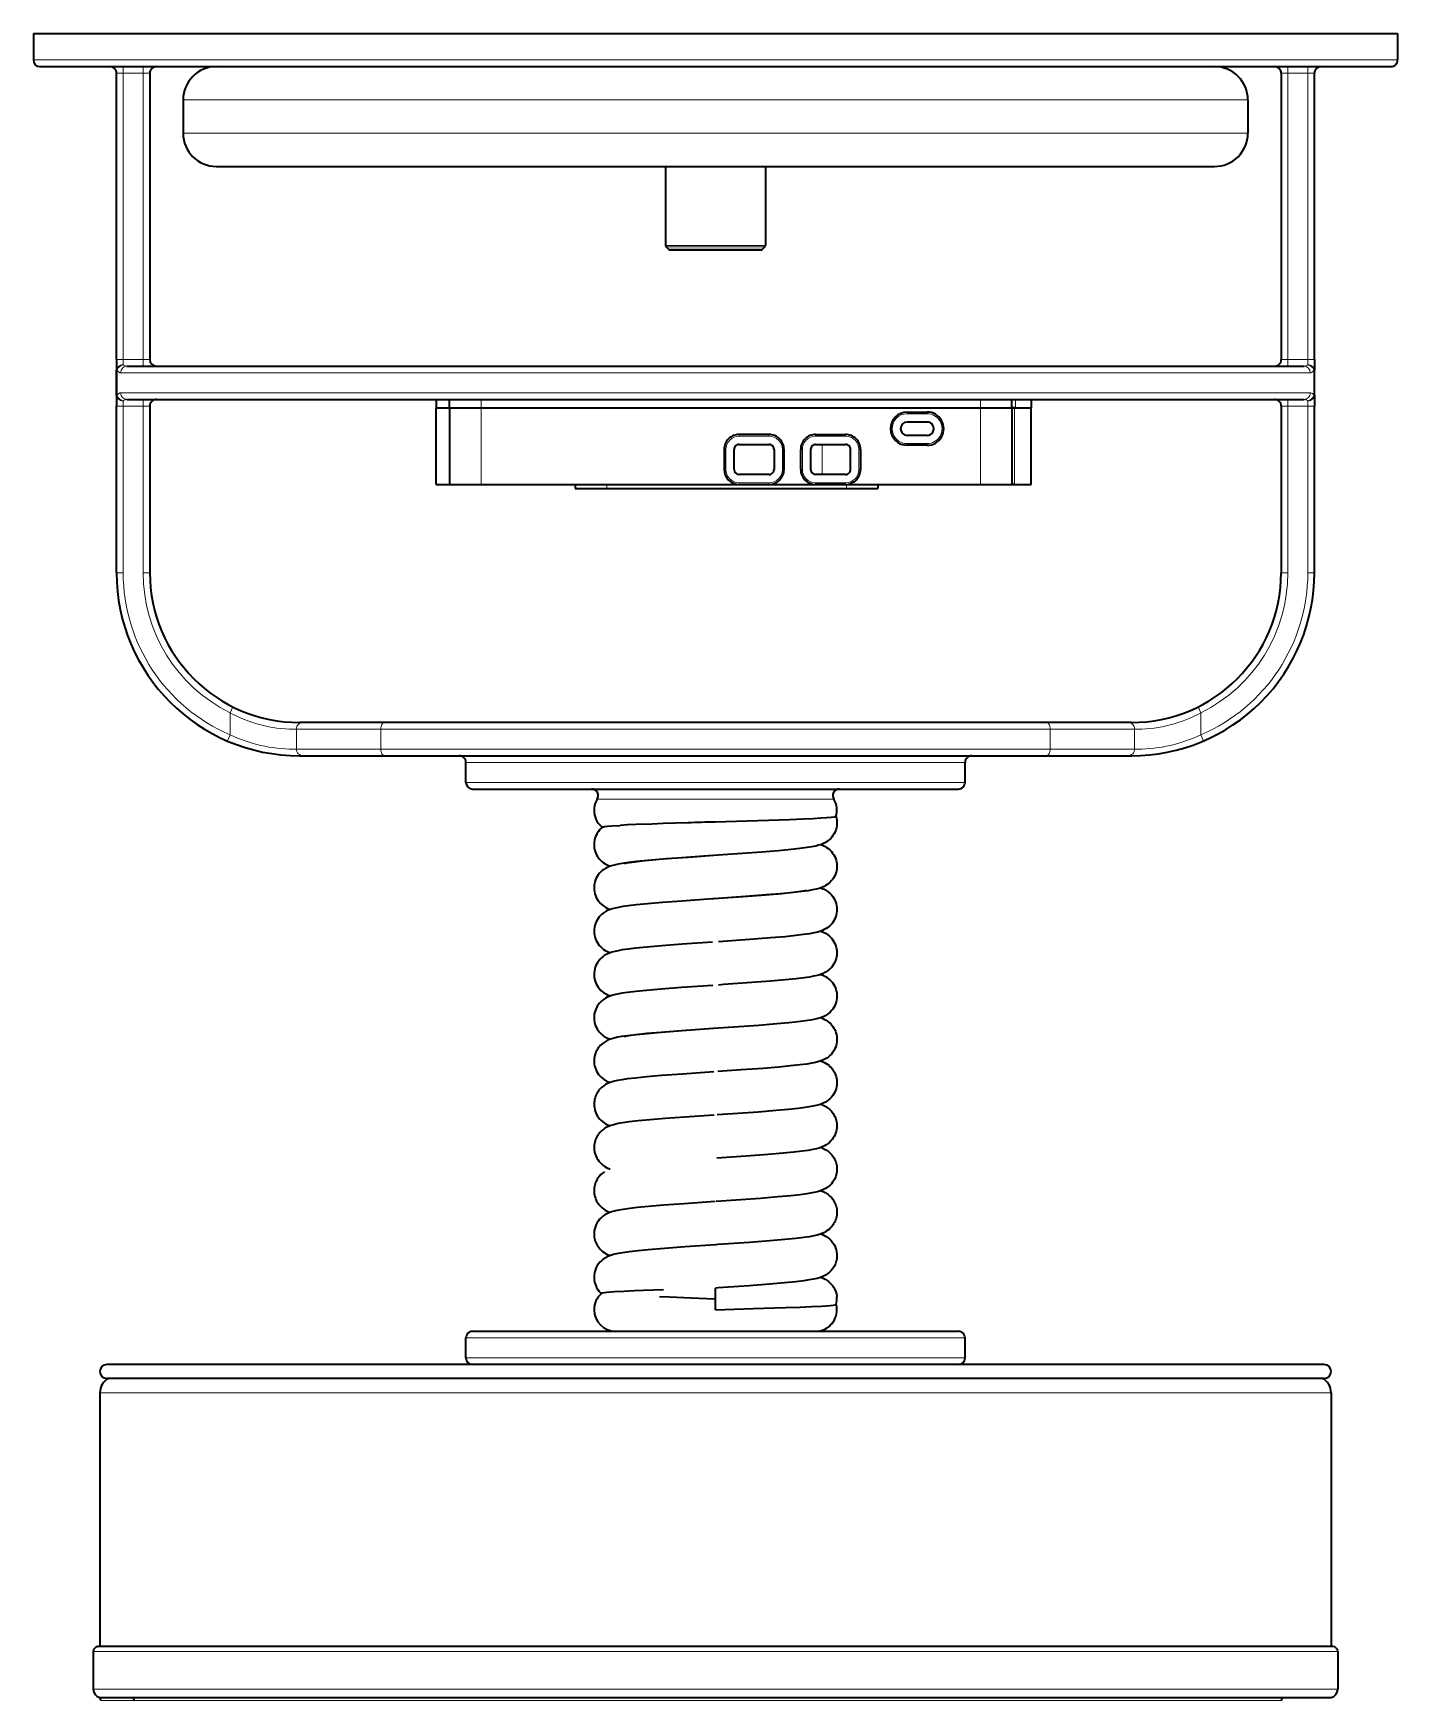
# Model space of a CAD drawing. Extents: x -1556 to 2480, y -1748 to 2591.
# Drawn here: x 390 to 800, y -631 to -130 of the extents above; entities that cross this region are included whole.
import ezdxf

# ---------------------------------------------------------------- set-up
doc = ezdxf.new("R2010")
doc.units = 0

msp = doc.modelspace()

# ---------------------------------------------------------------- linework, layer by layer
at = {"color": 7, "lineweight": 35}
for p, q in [((389.5, -129.740005), (799.5, -129.740005)), ((391.5, -139.740005), (797.5, -139.740005)), ((444.5, -139.740005), (726.13739, -139.740005)), ((414.5, -227.740005), (414.5, -141.740005)), ((424.5, -141.740005), (424.5, -227.740005)), ((764.5, -141.740005), (764.5, -227.740005)), ((774.5, -227.740005), (774.5, -141.740005)), ((444.5, -169.740005), (726.13739, -169.740005)), ((546.5, -169.740005), (636.623962, -169.740005)), ((579.5, -169.740005), (579.5, -193.532898)), ((609.5, -169.740005), (609.5, -193.532898)), ((580.707092, -194.740005), (608.292908, -194.740005)), ((417.604309, -229.740005), (771.395691, -229.740005)), ((417.604309, -239.740005), (771.395691, -239.740005)), ((414.5, -291.790161), (414.5, -241.740005)), ((424.5, -241.740005), (424.5, -291.790161)), ((510.552277, -265.276672), (510.552277, -242.276672)), ((514.595276, -242.276672), (514.595276, -265.276672)), ((524.095398, -242.276672), (674.095215, -242.276672)), ((524.095398, -242.276672), (674.095215, -242.276672)), ((683.595276, -242.276672), (683.595276, -265.276672)), ((689.318298, -265.276672), (689.318298, -242.276672)), ((764.5, -241.740005), (764.5, -291.790161)), ((774.5, -291.790161), (774.5, -241.740005)), ((524.095398, -265.276672), (601.595276, -265.276672)), ((524.095398, -265.276672), (674.095215, -265.276672)), ((633.595276, -265.276672), (674.095215, -265.276672)), ((561.833008, -266.514435), (633.833008, -266.514435)), ((561.83313, -266.514435), (633.832886, -266.514435)), ((495.039856, -336.790161), (470.543091, -336.790161)), ((693.960144, -336.790161), (495.039856, -336.790161)), ((718.456909, -336.790161), (693.960144, -336.790161)), ((470.543091, -346.790161), (495.039856, -346.790161)), ((495.039856, -346.790161), (693.960144, -346.790161)), ((693.960144, -346.790161), (718.456909, -346.790161)), ((521.5, -356.790161), (667.5, -356.790161)), ((521.5, -519.73999), (667.5, -519.73999)), ((506.804199, -529.73999), (411.581482, -529.73999)), ((777.418518, -529.73999), (506.804199, -529.73999)), ((506.804199, -533.902954), (411.581482, -533.902954)), ((777.418518, -533.902954), (506.804199, -533.902954)), ((409.5, -538.180176), (409.5, -614.460205)), ((779.5, -538.180176), (779.5, -614.460205)), ((505.566498, -614.460205), (409, -614.460205)), ((780, -614.460205), (505.566498, -614.460205)), ((409.5, -629.73999), (505.806274, -629.73999)), ((419.579071, -629.73999), (764.793396, -629.73999)), ((419.579102, -629.73999), (683.193726, -629.73999)), ((505.806274, -629.73999), (779.5, -629.73999))]:
    msp.add_line(p, q, dxfattribs=at)
at = {"color": 7, "lineweight": 35, "ltscale": 0.2}
for p, q in [((389.5, -129.740005), (389.5, -137.740005)), ((799.5, -129.740005), (799.5, -137.740005))]:
    msp.add_line(p, q, dxfattribs=at)
at = {"color": 7, "lineweight": 13}
for p, q in [((389.5, -137.740005), (799.5, -137.740005)), ((416.5, -227.740005), (416.5, -141.740005)), ((422.5, -141.740005), (422.5, -227.740005)), ((766.5, -141.740005), (766.5, -227.740005)), ((772.5, -227.740005), (772.5, -141.740005)), ((434.5, -149.740005), (734.913208, -149.740005)), ((434.5, -159.740005), (734.913208, -159.740005)), ((579.5, -193.532898), (609.5, -193.532898)), ((579.646423, -193.886444), (609.353577, -193.886444)), ((580.353577, -194.593567), (608.646423, -194.593567)), ((415.789764, -231.740005), (773.210205, -231.740005)), ((415.789764, -237.740005), (773.210205, -237.740005)), ((416.5, -291.790161), (416.5, -241.740005)), ((422.5, -241.740005), (422.5, -291.790161)), ((524.095398, -242.276672), (524.095398, -265.276672)), ((674.095215, -242.276672), (674.095215, -265.276672)), ((684.318298, -265.276672), (684.318298, -242.276672)), ((766.5, -241.740005), (766.5, -291.790161)), ((772.5, -291.790161), (772.5, -241.740005)), ((493.890015, -338.790161), (468.548584, -338.790161)), ((695.109985, -338.790161), (493.890015, -338.790161)), ((720.451416, -338.790161), (695.109985, -338.790161)), ((468.548584, -344.790161), (493.890015, -344.790161)), ((493.890015, -344.790161), (695.109985, -344.790161)), ((695.109985, -344.790161), (720.451416, -344.790161)), ((519.5, -348.790161), (669.5, -348.790161)), ((519.5, -354.790161), (669.5, -354.790161)), ((558.961487, -359.837952), (585.385437, -359.837952)), ((585.385437, -359.837952), (630.038513, -359.837952)), ((519.5, -521.73999), (669.5, -521.73999)), ((519.5, -527.73999), (669.5, -527.73999)), ((409.5, -538.180176), (505.806274, -538.180176)), ((505.806274, -538.180176), (779.5, -538.180176)), ((407.5, -615.960205), (504.847412, -615.960205)), ((504.847412, -615.960205), (781.5, -615.960205)), ((407.5, -627.290527), (504.847412, -627.290527)), ((419.81543, -630.708252), (764.563293, -630.708252)), ((504.847412, -627.290527), (781.5, -627.290527))]:
    msp.add_line(p, q, dxfattribs=at)
at = {"color": 7, "lineweight": 13, "ltscale": 0.05}
for p, q in [((416.5, -141.740005), (416.5, -139.740005)), ((422.5, -141.740005), (422.5, -139.740005)), ((766.5, -141.740005), (766.5, -139.740005)), ((772.5, -141.740005), (772.5, -139.740005)), ((414.5, -141.740005), (416.5, -141.740005)), ((422.5, -141.740005), (424.5, -141.740005)), ((764.5, -141.740005), (766.5, -141.740005)), ((772.5, -141.740005), (774.5, -141.740005)), ((414.5, -227.740005), (416.5, -227.740005)), ((422.5, -229.740005), (422.5, -227.740005)), ((424.5, -227.740005), (422.5, -227.740005)), ((764.5, -227.740005), (766.5, -227.740005)), ((766.5, -227.740005), (766.5, -229.740005)), ((774.5, -227.740005), (772.5, -227.740005)), ((422.5, -241.740005), (422.5, -239.740005)), ((766.5, -239.740005), (766.5, -241.740005)), ((416.5, -241.740005), (414.5, -241.740005)), ((424.5, -241.740005), (422.5, -241.740005)), ((764.5, -241.740005), (766.5, -241.740005)), ((772.5, -241.740005), (774.5, -241.740005)), ((416.5, -291.790161), (414.5, -291.790161)), ((424.5, -291.790161), (422.5, -291.790161)), ((764.5, -291.790161), (766.5, -291.790161)), ((772.5, -291.790161), (774.5, -291.790161)), ((449.492371, -332.097656), (448.603149, -333.889099)), ((448.603149, -340.496643), (447.814575, -342.334625)), ((741.185425, -342.334625), (740.396851, -340.496643))]:
    msp.add_line(p, q, dxfattribs=at)
at = {"color": 7, "lineweight": 35, "ltscale": 0.459065}
for p, q in [((726.13739, -139.740005), (744.5, -139.740005)), ((726.13739, -169.740005), (744.5, -169.740005))]:
    msp.add_line(p, q, dxfattribs=at)
at = {"color": 7, "lineweight": 13, "ltscale": 0.15}
for p, q in [((422.5, -141.740005), (416.5, -141.740005)), ((772.5, -141.740005), (766.5, -141.740005)), ((416.5, -227.740005), (422.5, -227.740005)), ((772.5, -227.740005), (766.5, -227.740005)), ((416.5, -241.740005), (422.5, -241.740005)), ((652.095276, -244.026672), (658.095276, -244.026672)), ((772.5, -241.740005), (766.5, -241.740005)), ((597.595276, -254.776672), (597.595276, -260.776672)), ((614.595276, -260.776672), (614.595276, -254.776672)), ((620.595276, -260.776672), (620.595276, -254.776672)), ((637.595276, -254.776672), (637.595276, -260.776672)), ((658.095276, -253.026672), (652.095276, -253.026672)), ((468.548584, -344.790161), (468.548584, -338.790161)), ((493.890015, -344.790161), (493.890015, -338.790161)), ((695.109985, -344.790161), (695.109985, -338.790161)), ((720.451416, -344.790161), (720.451416, -338.790161))]:
    msp.add_line(p, q, dxfattribs=at)
at = {"color": 7, "lineweight": 35, "ltscale": 0.25}
for p, q in [((434.5, -149.740005), (434.5, -159.740005)), ((754.5, -149.740005), (754.5, -159.740005))]:
    msp.add_line(p, q, dxfattribs=at)
at = {"color": 7, "lineweight": 13, "ltscale": 0.48967}
for p, q in [((734.913208, -149.740005), (754.5, -149.740005)), ((734.913208, -159.740005), (754.5, -159.740005))]:
    msp.add_line(p, q, dxfattribs=at)
at = {"color": 7, "lineweight": 35, "ltscale": 0.000519}
msp.add_line((572.5, -169.740005), (572.520752, -169.739899), dxfattribs=at)
at = {"color": 7, "lineweight": 35, "ltscale": 0.146901}
msp.add_line((636.623962, -169.740005), (642.5, -169.740005), dxfattribs=at)
at = {"color": 7, "lineweight": 35, "ltscale": 0.025001}
for p, q in [((580.353577, -194.593567), (579.646423, -193.886444)), ((608.646423, -194.593567), (609.353577, -193.886444))]:
    msp.add_line(p, q, dxfattribs=at)
at = {"color": 7, "lineweight": 35, "ltscale": 0.079517}
for p, q in [((414.5, -227.740005), (414.5, -230.920685)), ((774.5, -227.740005), (774.5, -230.920685)), ((414.5, -238.559326), (414.5, -241.740005)), ((774.5, -238.559326), (774.5, -241.740005))]:
    msp.add_line(p, q, dxfattribs=at)
at = {"color": 7, "lineweight": 13, "ltscale": 0.039758}
for p, q in [((416.5, -227.740005), (416.5, -229.330338)), ((772.5, -227.740005), (772.5, -229.330338)), ((416.5, -240.149673), (416.5, -241.740005)), ((772.5, -240.149673), (772.5, -241.740005))]:
    msp.add_line(p, q, dxfattribs=at)
at = {"color": 7, "lineweight": 13, "ltscale": 0.004353}
for p, q in [((414.674133, -230.920685), (414.5, -230.920685)), ((774.325867, -230.920685), (774.5, -230.920685)), ((414.674133, -238.559341), (414.5, -238.559341)), ((774.325867, -238.559326), (774.5, -238.559326))]:
    msp.add_line(p, q, dxfattribs=at)
at = {"color": 7, "lineweight": 35, "ltscale": 0.190966}
for p, q in [((414.5, -238.559341), (414.5, -230.920685)), ((774.5, -238.559341), (774.5, -230.920685))]:
    msp.add_line(p, q, dxfattribs=at)
at = {"color": 7, "lineweight": 13, "ltscale": 0.190966}
for p, q in [((414.674133, -238.559341), (414.674133, -230.920685)), ((774.325867, -238.559341), (774.325867, -230.920685))]:
    msp.add_line(p, q, dxfattribs=at)
at = {"color": 7, "lineweight": 35, "ltscale": 0.063417}
for p, q in [((510.552277, -239.740005), (510.552277, -242.276672)), ((514.595276, -242.276672), (514.595276, -239.740005)), ((683.595276, -242.276672), (683.595276, -239.740005)), ((689.318298, -239.740005), (689.318298, -242.276672))]:
    msp.add_line(p, q, dxfattribs=at)
at = {"color": 7, "lineweight": 13, "ltscale": 0.063417}
for p, q in [((524.095398, -242.276672), (524.095398, -239.740005)), ((674.095215, -242.276672), (674.095215, -239.740005)), ((684.627441, -239.740005), (684.627441, -242.276672))]:
    msp.add_line(p, q, dxfattribs=at)
at = {"color": 7, "lineweight": 35, "ltscale": 0.101075}
for p, q in [((510.552277, -242.276672), (514.595276, -242.276672)), ((510.552277, -242.276672), (514.595276, -242.276672)), ((510.552277, -265.276672), (514.595276, -265.276672))]:
    msp.add_line(p, q, dxfattribs=at)
at = {"color": 7, "lineweight": 35, "ltscale": 0.237503}
for p, q in [((514.595276, -242.276672), (524.095398, -242.276672)), ((514.595276, -242.276672), (524.095398, -242.276672)), ((514.595276, -265.276672), (524.095398, -265.276672)), ((552.333008, -266.514435), (561.83313, -266.514435)), ((633.832886, -266.514435), (643.333008, -266.514435))]:
    msp.add_line(p, q, dxfattribs=at)
at = {"color": 7, "lineweight": 35, "ltscale": 0.15}
for p, q in [((652.095276, -243.526672), (658.095276, -243.526672)), ((658.095276, -246.526672), (652.095276, -246.526672)), ((597.095276, -254.776672), (597.095276, -260.776672)), ((600.095276, -260.776672), (600.095276, -254.776672)), ((612.095276, -254.776672), (612.095276, -260.776672)), ((615.095276, -260.776672), (615.095276, -254.776672)), ((620.095276, -260.776672), (620.095276, -254.776672)), ((623.095276, -254.776672), (623.095276, -260.776672)), ((635.095276, -260.776672), (635.095276, -254.776672)), ((638.095276, -254.776672), (638.095276, -260.776672)), ((658.095276, -250.526672), (652.095276, -250.526672)), ((658.095276, -253.526672), (652.095276, -253.526672)), ((519.5, -354.790161), (519.5, -348.790161)), ((669.5, -354.790161), (669.5, -348.790161)), ((519.5, -527.73999), (519.5, -521.73999)), ((669.5, -527.73999), (669.5, -521.73999))]:
    msp.add_line(p, q, dxfattribs=at)
at = {"color": 7, "lineweight": 13, "ltscale": 0.0125}
for p, q in [((652.095276, -244.026672), (652.095276, -243.526672)), ((658.095276, -244.026672), (658.095276, -243.526672)), ((601.595276, -250.776672), (601.595276, -250.276672)), ((610.595276, -250.776672), (610.595276, -250.276672)), ((624.595276, -250.776672), (624.595276, -250.276672)), ((633.595276, -250.776672), (633.595276, -250.276672)), ((597.595276, -254.776672), (597.095276, -254.776672)), ((614.595276, -254.776672), (615.095276, -254.776672)), ((620.595276, -254.776672), (620.095276, -254.776672)), ((637.595276, -254.776672), (638.095276, -254.776672)), ((652.095276, -253.026672), (652.095276, -253.526672)), ((658.095276, -253.026672), (658.095276, -253.526672)), ((597.595276, -260.776672), (597.095276, -260.776672)), ((601.595276, -264.776672), (601.595276, -265.276672)), ((610.595276, -264.776672), (610.595276, -265.276672)), ((614.595276, -260.776672), (615.095276, -260.776672)), ((620.595276, -260.776672), (620.095276, -260.776672)), ((624.595276, -264.776672), (624.595276, -265.276672)), ((633.595276, -264.776672), (633.595276, -265.276672)), ((637.595276, -260.776672), (638.095276, -260.776672))]:
    msp.add_line(p, q, dxfattribs=at)
at = {"color": 7, "lineweight": 35, "ltscale": 0.237502}
for p, q in [((674.095215, -242.276672), (683.595276, -242.276672)), ((674.095215, -242.276672), (683.595276, -242.276672)), ((674.095215, -265.276672), (683.595276, -265.276672))]:
    msp.add_line(p, q, dxfattribs=at)
at = {"color": 7, "lineweight": 35, "ltscale": 0.018076}
for p, q in [((683.595276, -242.276672), (684.318298, -242.276672)), ((683.595276, -265.276672), (684.318298, -265.276672)), ((684.318298, -265.276672), (683.595276, -265.276672))]:
    msp.add_line(p, q, dxfattribs=at)
at = {"color": 7, "lineweight": 35, "ltscale": 0.025804}
msp.add_line((684.627441, -242.276672), (683.595276, -242.276672), dxfattribs=at)
at = {"color": 7, "lineweight": 35, "ltscale": 0.125}
for p, q in [((684.318298, -242.276672), (689.318298, -242.276672)), ((684.318298, -265.276672), (689.318298, -265.276672))]:
    msp.add_line(p, q, dxfattribs=at)
at = {"color": 7, "lineweight": 35, "ltscale": 0.117271}
msp.add_line((684.627441, -242.276672), (689.318298, -242.276672), dxfattribs=at)
at = {"color": 7, "lineweight": 35, "ltscale": 0.225}
for p, q in [((610.595276, -250.276672), (601.595276, -250.276672)), ((624.595276, -250.276672), (633.595276, -250.276672)), ((601.595276, -253.276672), (610.595276, -253.276672)), ((624.595276, -253.276672), (633.595276, -253.276672)), ((610.595276, -262.276672), (601.595276, -262.276672)), ((601.595276, -265.276672), (610.595276, -265.276672)), ((633.595276, -262.276672), (624.595276, -262.276672)), ((633.595276, -265.276672), (624.595276, -265.276672))]:
    msp.add_line(p, q, dxfattribs=at)
at = {"color": 7, "lineweight": 13, "ltscale": 0.225}
for p, q in [((610.595276, -250.776672), (601.595276, -250.776672)), ((624.595276, -250.776672), (633.595276, -250.776672)), ((601.595276, -264.776672), (610.595276, -264.776672)), ((633.595276, -264.776672), (624.595276, -264.776672))]:
    msp.add_line(p, q, dxfattribs=at)
at = {"color": 7, "lineweight": 13, "ltscale": 0.225002}
msp.add_line((626.599304, -262.276672), (626.599304, -253.276581), dxfattribs=at)
at = {"color": 7, "lineweight": 35, "ltscale": 0.044473}
msp.add_line((513.352295, -265.276672), (515.131226, -265.276672), dxfattribs=at)
at = {"color": 7, "lineweight": 35, "ltscale": 0.056601}
msp.add_line((515.131226, -265.276672), (517.395264, -265.276672), dxfattribs=at)
at = {"color": 7, "lineweight": 35, "ltscale": 0.167503}
msp.add_line((517.395264, -265.276672), (524.095398, -265.276672), dxfattribs=at)
at = {"color": 7, "lineweight": 35, "ltscale": 0.030946}
for p, q in [((552.333008, -265.276581), (552.333008, -266.514435)), ((643.333008, -265.276581), (643.333008, -266.514435))]:
    msp.add_line(p, q, dxfattribs=at)
at = {"color": 7, "lineweight": 13, "ltscale": 0.030946}
for p, q in [((561.83313, -265.276581), (561.83313, -266.514435)), ((633.832886, -265.276581), (633.832886, -266.514435))]:
    msp.add_line(p, q, dxfattribs=at)
at = {"color": 7, "lineweight": 35, "ltscale": 0.35}
msp.add_line((610.595276, -265.276672), (624.595276, -265.276672), dxfattribs=at)
at = {"color": 7, "lineweight": 35, "ltscale": 0.167502}
msp.add_line((674.095215, -265.276672), (680.795288, -265.276672), dxfattribs=at)
at = {"color": 7, "lineweight": 35, "ltscale": 0.07}
msp.add_line((680.795288, -265.276672), (683.595276, -265.276672), dxfattribs=at)
at = {"color": 7, "lineweight": 35, "ltscale": 0.055}
msp.add_line((684.318298, -265.276672), (686.518311, -265.276672), dxfattribs=at)
at = {"color": 7, "lineweight": 35, "ltscale": 0.164999}
for p, q in [((555.233032, -266.514435), (561.833008, -266.514435)), ((633.833008, -266.514435), (640.432983, -266.514435))]:
    msp.add_line(p, q, dxfattribs=at)
at = {"color": 7, "lineweight": 13, "ltscale": 0.165189}
for p, q in [((448.603149, -340.496643), (448.603149, -333.889099)), ((740.396851, -340.496643), (740.396851, -333.889099))]:
    msp.add_line(p, q, dxfattribs=at)
at = {"color": 7, "lineweight": 13, "ltscale": 0.050001}
msp.add_line((740.396851, -333.889099), (739.507568, -332.097656), dxfattribs=at)
at = {"color": 7, "lineweight": 13, "ltscale": 0.023708}
for p, q in [((468.548584, -338.790161), (467.600281, -338.790161)), ((721.399719, -338.790161), (720.451416, -338.790161)), ((467.600281, -344.790161), (468.548584, -344.790161)), ((720.451416, -344.790161), (721.399719, -344.790161))]:
    msp.add_line(p, q, dxfattribs=at)
at = {"color": 7, "lineweight": 35, "ltscale": 0.026077}
for p, q in [((470.543091, -336.790161), (469.5, -336.790161)), ((719.5, -336.790161), (718.456909, -336.790161)), ((469.5, -346.790161), (470.543091, -346.790161)), ((718.456909, -346.790161), (719.5, -346.790161))]:
    msp.add_line(p, q, dxfattribs=at)
at = {"color": 7, "lineweight": 35, "ltscale": 0.001822}
msp.add_line((594.5, -509.992615), (594.427185, -509.989502), dxfattribs=at)
at = {"color": 7, "lineweight": 35, "ltscale": 0.1625}
msp.add_line((594.5, -513.23999), (594.5, -506.73999), dxfattribs=at)
at = {"color": 7, "lineweight": 35, "ltscale": 2.9e-05}
msp.add_line((594.528748, -506.739929), (594.527588, -506.73999), dxfattribs=at)
at = {"color": 7, "lineweight": 35, "ltscale": 0.011886}
msp.add_line((411.581482, -533.902954), (412.056915, -533.902954), dxfattribs=at)
at = {"color": 7, "lineweight": 35, "ltscale": 0.01188}
msp.add_line((776.943298, -533.902954), (777.418518, -533.902954), dxfattribs=at)
at = {"color": 7, "lineweight": 35, "ltscale": 0.283258}
for p, q in [((407.5, -615.960205), (407.5, -627.290527)), ((781.5, -615.960205), (781.5, -627.290527))]:
    msp.add_line(p, q, dxfattribs=at)
at = {"color": 7, "lineweight": 35, "ltscale": 0.251977}
msp.add_line((409.5, -629.73999), (419.579071, -629.73999), dxfattribs=at)
at = {"color": 7, "lineweight": 13, "ltscale": 0.251636}
msp.add_line((409.75, -630.708252), (419.81543, -630.708252), dxfattribs=at)
at = {"color": 7, "lineweight": 13}
for points in [[(415.789764, -231.740005), (415.649597, -231.728745), (415.510803, -231.695007), (415.373444, -231.638611), (415.239258, -231.56015), (414.984314, -231.340576), (414.823486, -231.147034), (414.674133, -230.920685)], [(774.325867, -230.920685), (774.197021, -231.118851), (774.059448, -231.292603), (773.864014, -231.482971), (773.657349, -231.622711), (773.442444, -231.708923), (773.210205, -231.740005)], [(415.789764, -237.740005), (415.649597, -237.751282), (415.510742, -237.785034), (415.373383, -237.841431), (415.239197, -237.919907), (414.984192, -238.139511), (414.823425, -238.333023), (414.674133, -238.559326)], [(774.325867, -238.559341), (774.197021, -238.361176), (774.059448, -238.187439), (773.864014, -237.99704), (773.657288, -237.857285), (773.442444, -237.771088), (773.210205, -237.740005)]]:
    msp.add_lwpolyline(points, dxfattribs=at)
at = {"color": 7, "lineweight": 35}
for points in [[(558.961487, -359.837952), (558.630676, -360.447327), (558.367432, -361.088928), (558.174744, -361.755402), (558.054993, -362.439026), (558.009521, -363.131866), (558.038818, -363.825958), (558.142639, -364.513306), (558.319763, -365.185913), (558.568176, -365.83609), (558.885071, -366.456299), (559.266785, -367.039337), (559.708923, -367.578491), (560.213806, -368.073914), (560.478577, -368.295044)], [(630.711609, -365.085632), (630.699402, -365.10495), (630.636719, -365.143616), (630.523376, -365.18219), (630.147278, -365.259033), (629.225037, -365.373138), (627.906189, -365.48526), (626.235657, -365.595001), (623.774353, -365.726196), (620.934998, -365.853699), (616.690918, -366.018463), (607.194031, -366.33255), (594.362061, -366.712585)], [(630.711609, -365.067932), (630.842163, -365.574249), (630.932434, -366.088776), (630.984558, -366.658905), (630.987549, -367.226471), (630.942749, -367.786591), (630.85199, -368.335419), (630.717285, -368.869476), (630.541138, -369.384857), (630.324585, -369.882202), (630.074524, -370.350159), (629.785706, -370.800842), (629.473267, -371.213776), (629.120056, -371.612701), (628.756104, -371.966003), (628.283936, -372.356201), (627.824219, -372.676575), (627.384705, -372.937927), (626.976563, -373.1474), (626.318604, -373.429199), (625.502991, -373.703735), (624.607239, -373.93811), (623.471619, -374.171997), (621.998596, -374.414001), (619.884949, -374.695129), (617.21106, -374.990051), (613.449036, -375.342896), (608.404785, -375.7547), (601.108521, -376.289154), (595.253784, -376.696136)], [(559.686035, -369.058533), (559.315918, -369.515594), (558.975037, -370.022766), (558.693359, -370.535187), (558.453796, -371.080139), (558.268005, -371.630005), (558.130249, -372.197144), (558.043945, -372.764465), (558.007019, -373.337585), (558.019348, -373.905212), (558.079468, -374.465271), (558.18573, -375.013641), (558.336243, -375.546875), (558.529419, -376.063232), (558.760437, -376.554138), (559.032104, -377.027557), (559.332031, -377.465149), (559.671814, -377.885681), (560.03302, -378.267273), (560.439819, -378.635742), (560.843079, -378.948914), (561.296082, -379.249756), (561.734009, -379.500336), (562.319641, -379.780151), (562.843994, -379.987671)], [(560.52655, -368.256042), (560.644104, -368.200928), (560.859314, -368.145996), (561.17041, -368.091339), (562.069153, -367.983032), (563.312012, -367.876526), (565.815796, -367.716888)], [(586.165527, -366.955078), (578.814331, -367.187317), (575.349915, -367.306793), (570.547852, -367.491791), (568.047363, -367.602844), (565.815796, -367.716888)], [(626.16272, -373.487427), (626.882324, -373.780701), (627.292725, -373.983124), (627.906921, -374.347198), (628.395752, -374.695984), (628.860046, -375.093048), (629.316956, -375.5625), (629.699585, -376.036621), (630.038269, -376.543945)], [(593.652344, -376.795532), (584.40033, -377.445313), (578.6651, -377.881378), (574.150757, -378.266357), (570.76062, -378.601318), (568.316772, -378.887695), (566.418457, -379.158234), (565.2276, -379.366547), (564.402954, -379.540253), (563.664856, -379.727356), (562.882751, -379.973816), (562.256104, -380.221191), (561.906128, -380.384033), (561.526367, -380.584412), (560.90979, -380.972107), (560.486694, -381.292297), (560.054749, -381.676086), (559.62854, -382.126709), (559.270386, -382.579193), (558.940613, -383.079956), (558.664124, -383.593262), (558.433228, -384.129395)], [(595.253784, -376.696136), (586.331299, -377.320251), (579.753845, -377.816803), (575.431152, -378.184784), (572.350891, -378.486938), (570.259277, -378.727356), (568.63446, -378.952148), (567.764343, -379.100403), (567.18042, -379.228546)], [(630.038269, -376.543945), (630.315063, -377.050598), (630.551575, -377.590912), (630.735107, -378.135437), (630.87207, -378.700012), (630.965332, -379.335449), (630.995117, -379.837036), (630.982971, -380.404297), (630.922852, -380.96521), (630.816101, -381.515747), (630.664551, -382.051544), (630.468811, -382.572693), (630.235107, -383.06665), (629.958191, -383.545898), (629.653137, -383.987244), (629.302551, -384.416199), (628.93689, -384.797699), (628.514343, -385.174042), (628.096802, -385.491821), (627.584351, -385.822205), (627.113525, -386.077698), (626.431641, -386.381775), (625.647461, -386.656128), (624.754883, -386.898926), (623.688477, -387.12677), (622.336182, -387.358154), (620.491638, -387.615234), (617.822266, -387.921936), (614.43042, -388.250793), (609.508057, -388.663696), (602.845154, -389.160828), (595.347656, -389.684509)], [(558.433228, -384.129395), (558.245789, -384.699768), (558.109131, -385.295166), (558.050537, -385.679504), (558.014587, -386.066528), (558.001892, -386.45874), (558.028381, -387.076904), (558.108093, -387.664795), (558.239197, -388.240295), (558.420227, -388.80011), (558.64917, -389.340332), (558.921692, -389.853149), (559.238708, -390.342712), (559.593567, -390.798828), (559.98877, -391.22699), (560.420471, -391.620972), (560.909424, -391.996521), (561.53363, -392.390625), (562.062256, -392.663025), (562.60022, -392.893982), (562.853271, -392.989075)], [(593.609558, -389.80127), (584.348938, -390.452026), (578.612549, -390.888611), (574.100464, -391.274109), (570.714417, -391.609497), (568.27478, -391.896484), (566.673767, -392.121704), (565.337891, -392.349182), (564.365356, -392.552979), (563.504761, -392.777527), (562.814941, -393.00293), (562.288818, -393.212036), (561.681824, -393.504639), (561.346191, -393.694824), (560.78064, -394.070618), (560.36969, -394.396118), (559.957703, -394.777893), (559.552429, -395.222656), (559.207214, -395.67395), (558.892517, -396.167725), (558.628967, -396.672363), (558.404297, -397.211426), (558.230286, -397.759155), (558.10321, -398.325623), (558.026489, -398.898621), (558, -399.476624)], [(621.834229, -387.259277), (620.754761, -387.47522), (619.308655, -387.688721), (617.188782, -387.943726), (614.046936, -388.259949), (609.701843, -388.635071), (603.496094, -389.108276), (594.004639, -389.774048), (593.609558, -389.80127)], [(626.149719, -386.488464), (626.780518, -386.740112), (627.115112, -386.8974), (627.47644, -387.088928), (628.060547, -387.455994), (628.497253, -387.782227), (628.928589, -388.163086), (629.360474, -388.617004), (629.726746, -389.077881), (630.060608, -389.584351), (630.339111, -390.101807), (630.575928, -390.654785), (630.757751, -391.212585), (630.889771, -391.784851)], [(630.889771, -391.784851), (630.969788, -392.358032), (630.99939, -392.935425), (630.978638, -393.511963), (630.907959, -394.083069), (630.787842, -394.646729), (630.621277, -395.192139), (630.406433, -395.726135), (630.151733, -396.230042), (629.848877, -396.720642), (629.516113, -397.170044), (629.127197, -397.611816), (628.730408, -397.993591), (628.254639, -398.380615), (627.798096, -398.69397), (627.197266, -399.036621), (626.664612, -399.286316), (625.883362, -399.580444), (625.15094, -399.797668), (624.138, -400.035645), (622.771179, -400.287048), (620.991333, -400.548279), (618.684265, -400.82666), (615.422302, -401.157227), (611.002258, -401.541504), (604.721619, -402.022705), (595.390442, -402.678711)], [(558, -399.476624), (558.024963, -400.063904), (558.101807, -400.646179), (558.230469, -401.22168), (558.407776, -401.777893), (558.637085, -402.324951), (558.906494, -402.836365), (559.228638, -403.336426), (559.582275, -403.792786), (559.99707, -404.241333), (560.416443, -404.623474), (560.873657, -404.97583), (561.387207, -405.309692), (562.031738, -405.651489), (562.595398, -405.894287), (562.85321, -405.990967)], [(626.145142, -399.490051), (626.830872, -399.766846), (627.39978, -400.051025), (627.712708, -400.23291), (628.147461, -400.521545), (628.640747, -400.908386), (629.050598, -401.289673), (629.451477, -401.731201), (629.795898, -402.182434), (630.10968, -402.675964), (630.374207, -403.183838), (630.598083, -403.723083), (630.7724, -404.274719), (630.899109, -404.845337), (630.983398, -405.532104), (630.995361, -406.230835), (630.961731, -406.701416), (630.894592, -407.168762)], [(593.623535, -402.799377), (584.511047, -403.439453), (578.365234, -403.907898), (573.881104, -404.293823), (570.517212, -404.630554), (568.206055, -404.905151), (566.433594, -405.159424), (565.229919, -405.370178), (564.286865, -405.572205), (563.389343, -405.813354), (562.655884, -406.064392), (562.153198, -406.274963), (561.648804, -406.525757), (561.088135, -406.861206), (560.648743, -407.174744), (560.19574, -407.555664), (559.810791, -407.936768), (559.43866, -408.370361), (559.116699, -408.814819), (558.823608, -409.299133), (558.576355, -409.797668), (558.36792, -410.325134), (558.205566, -410.866821), (558.089355, -411.423462), (558.021057, -411.990112), (558.001892, -412.562988), (558.017883, -412.962891), (558.054932, -413.337341), (558.11322, -413.709167), (558.244751, -414.27655), (558.423706, -414.825378)], [(630.894592, -407.168762), (630.766785, -407.734558), (630.590332, -408.286438), (630.362793, -408.828613), (630.095459, -409.336548), (629.77533, -409.834351), (629.423706, -410.289246), (629.008972, -410.738647), (628.587708, -411.123108), (628.152832, -411.460632), (627.581848, -411.830627), (626.896912, -412.187195), (626.30365, -412.435303), (625.851685, -412.594055), (625.02063, -412.834412), (623.989868, -413.068237), (622.727112, -413.296143), (621.152893, -413.52832), (618.782166, -413.817261), (615.475708, -414.153564), (611.04364, -414.539368), (605.374756, -414.976074), (596.943176, -415.57251), (595.376465, -415.680664)], [(593.692383, -415.790405), (584.327271, -416.448792), (578.142334, -416.921997), (573.728943, -417.304016), (570.510437, -417.627441), (568.009766, -417.927307), (566.323975, -418.173523), (565.034424, -418.40564), (564.00946, -418.637817), (563.296448, -418.839783), (562.525818, -419.113953), (561.967529, -419.36145), (561.402649, -419.665039), (561.139771, -419.828003), (560.745544, -420.102661), (560.350586, -420.420227), (559.953308, -420.791931), (559.604492, -421.172424), (559.274597, -421.593018), (558.984863, -422.028625), (558.722229, -422.500183), (558.500244, -422.986938), (558.31488, -423.499207), (558.171631, -424.02655), (558.071472, -424.568604), (558.016357, -425.121765), (558.007874, -425.681763), (558.047363, -426.246887), (558.134644, -426.80542), (558.272156, -427.364624), (558.456055, -427.905945), (558.692627, -428.44342), (558.969543, -428.948303), (559.304504, -429.449097), (559.667664, -429.900696)], [(558.423706, -414.825378), (558.652466, -415.362549), (558.926941, -415.877014), (559.254639, -416.379028), (559.611206, -416.83313), (560.035522, -417.285217), (560.465881, -417.670654), (560.912659, -418.009888), (561.500671, -418.381042), (561.876465, -418.581238), (562.544312, -418.879028), (562.844238, -418.992432)], [(626.149292, -412.491394), (626.743958, -412.72876), (627.073669, -412.882507), (627.543091, -413.133728), (628.061401, -413.46344), (628.481201, -413.778931), (628.907532, -414.154114), (629.275818, -414.533813), (629.629761, -414.961731), (629.937744, -415.401978), (630.217834, -415.880493), (630.45459, -416.373901), (630.653442, -416.894775), (630.808044, -417.430603), (630.917786, -417.981445), (630.980835, -418.542847), (630.995789, -419.111206), (630.96521, -419.646484), (630.87793, -420.250122), (630.743347, -420.81604), (630.561951, -421.362305), (630.327393, -421.904297), (630.052307, -422.412842)], [(630.052307, -422.412842), (629.726807, -422.906067), (629.359863, -423.368469), (628.929138, -423.821594), (628.492493, -424.207092), (628.02771, -424.553711), (627.435242, -424.9198), (627.041382, -425.12439), (626.348755, -425.423462), (625.650208, -425.663086), (624.928833, -425.862732), (624.037964, -426.063354), (622.912231, -426.270325), (621.536194, -426.480286), (619.232056, -426.770935), (616.572754, -427.052551), (612.947327, -427.384583), (607.493164, -427.822327), (599.988831, -428.365295), (595.307617, -428.689636)], [(626.162659, -425.492737), (626.80542, -425.753174), (627.297852, -425.995056), (627.788574, -426.280762), (628.082092, -426.476868), (628.403503, -426.716309), (628.766541, -427.02356), (629.141968, -427.390442), (629.47467, -427.767883), (629.788147, -428.182678), (630.064941, -428.613525), (630.314697, -429.077515), (630.526855, -429.558716), (630.703003, -430.06311), (630.839111, -430.583984), (630.93335, -431.119385), (630.983765, -431.666382), (630.988708, -432.220764), (630.946472, -432.781067), (630.856995, -433.335754), (630.717773, -433.891663), (630.532227, -434.431091), (630.294067, -434.96698), (630.014709, -435.471924), (629.676636, -435.973145), (629.309875, -436.425598), (628.868896, -436.880005), (628.421448, -437.266113)], [(593.80719, -428.777039), (584.447632, -429.43457), (578.258118, -429.907166), (573.835632, -430.288757), (570.606079, -430.611694), (568.086487, -430.911865), (566.377441, -431.159668), (565.070007, -431.393311), (564.088257, -431.612732), (563.341248, -431.820862), (562.557678, -432.096619), (561.976379, -432.352905), (561.326843, -432.706848), (560.714294, -433.123291), (560.324585, -433.440735), (559.97998, -433.763672), (559.643188, -434.126831), (559.341248, -434.502991), (559.057983, -434.913391), (558.807617, -435.34021), (558.584595, -435.795105), (558.395691, -436.267883), (558.241638, -436.759949), (558.125061, -437.268127), (558.047913, -437.789978), (558.012207, -438.322571), (558.019653, -438.862), (558.07196, -439.407166), (558.16925, -439.947449), (558.314941, -440.49115), (558.503723, -441.014893), (558.744263, -441.53833), (559.024292, -442.031555), (559.36261, -442.523071), (559.727844, -442.966003), (560.169983, -443.4151), (560.613342, -443.792908), (561.067871, -444.12085), (561.708069, -444.501587)], [(559.667664, -429.900696), (560.119385, -430.368958), (560.578186, -430.76532), (561.089661, -431.134155), (561.683777, -431.486877), (562.101013, -431.694153), (562.830139, -431.992615)], [(595.307617, -428.689636), (585.646667, -429.366394), (579.284424, -429.850952), (574.956726, -430.224487), (571.825012, -430.539429), (569.709229, -430.793396), (568.320374, -430.996521), (567.488281, -431.14856), (567.151245, -431.227539)], [(628.421448, -437.266113), (627.923523, -437.626709), (627.334656, -437.978333), (626.91333, -438.189148), (626.178223, -438.491516), (625.504578, -438.711548), (624.527954, -438.963196), (623.463135, -439.17926), (621.905273, -439.432678), (619.852295, -439.703369), (617.063721, -440.008911), (613.502808, -440.341797), (608.822083, -440.725769), (602.190063, -441.215637), (595.19281, -441.702942)], [(626.176147, -438.49231), (626.737732, -438.717773), (627.209778, -438.943604), (627.741943, -439.246521), (628.273254, -439.611572), (628.644531, -439.91156), (628.996643, -440.238037), (629.319092, -440.581482), (629.622681, -440.953308), (629.899231, -441.345825), (630.152893, -441.767029), (630.375549, -442.206848), (630.568909, -442.671509), (630.727905, -443.153442), (630.851318, -443.653442), (630.936646, -444.168213), (630.981628, -444.695251), (630.984436, -445.231262), (630.943054, -445.773376), (630.856384, -446.316711), (630.7229, -446.858154), (630.542419, -447.392578), (630.31427, -447.915955), (630.039246, -448.423584), (629.712769, -448.917603), (629.345703, -449.380005), (628.91687, -449.830688), (628.460938, -450.232422), (628.001587, -450.57312), (627.542664, -450.861633), (626.839661, -451.223572), (626.239502, -451.470398), (625.703369, -451.653198)], [(593.953247, -441.763062), (584.546021, -442.423401), (578.319519, -442.898132), (573.834656, -443.284668), (570.310608, -443.639893), (568.097839, -443.906006), (566.391357, -444.152954), (565.087646, -444.385132), (564.109192, -444.602661), (563.193848, -444.862488), (562.557129, -445.091492), (562.066467, -445.304321), (561.479431, -445.611145), (560.965088, -445.936707), (560.59375, -446.211365), (560.263733, -446.489197), (559.941956, -446.796997), (559.64447, -447.1203), (559.361938, -447.470764), (559.102966, -447.839539), (558.864685, -448.233032), (558.651062, -448.647583), (558.464844, -449.081177), (558.307556, -449.533569), (558.181519, -450.003052), (558.088928, -450.487732), (558.031921, -450.985107), (558.012451, -451.49292), (558.032349, -452.007874), (558.093506, -452.528625), (558.196533, -453.047546), (558.343994, -453.567688), (558.533813, -454.075867), (558.77063, -454.579224), (559.048645, -455.06189), (559.380798, -455.539734), (559.74353, -455.977478), (560.174744, -456.414368), (560.621948, -456.795776), (561.061401, -457.113525), (561.489258, -457.37854), (561.996338, -457.64563), (562.62384, -457.917664), (562.815125, -457.989746)], [(594.112122, -454.751587), (585.216187, -455.374146), (579.3797, -455.812622), (574.847046, -456.19165), (571.225952, -456.540283), (568.603088, -456.839844), (566.614746, -457.116211), (565.299072, -457.342102), (564.85968, -457.42981)], [(626.184265, -451.490723), (626.678833, -451.687195), (627.018066, -451.84259), (627.427856, -452.055847), (627.773804, -452.260925), (628.127136, -452.498291), (628.446106, -452.739807), (628.763672, -453.010742), (629.057495, -453.292908), (629.342163, -453.601379), (629.60614, -453.925049), (629.855591, -454.273254), (630.084229, -454.639526), (630.292236, -455.026611), (630.477112, -455.4328), (630.636597, -455.856628), (630.768799, -456.297485), (630.871704, -456.753784), (630.943176, -457.223694), (630.981262, -457.705017), (630.984131, -458.195923), (630.949951, -458.693237), (630.876953, -459.195862), (630.764587, -459.696411), (630.610046, -460.19812), (630.415466, -460.688782), (630.176147, -461.174805), (629.897278, -461.641968), (629.566711, -462.104065), (629.205566, -462.529785), (628.778992, -462.953735), (628.334839, -463.326477), (627.785889, -463.709839), (627.241455, -464.02417), (626.776428, -464.249084), (626.360657, -464.422058), (625.619629, -464.677307), (624.890991, -464.878174), (623.799805, -465.117859), (622.389221, -465.362427), (620.55011, -465.620239), (618.044434, -465.910767), (614.858459, -466.224243), (610.294373, -466.613525), (603.672363, -467.113708), (594.887878, -467.728394)], [(625.702759, -451.653381), (624.786621, -451.90509), (623.782715, -452.122009), (622.661987, -452.319702), (621.432556, -452.503235), (619.30249, -452.771545), (616.429382, -453.0755), (612.779053, -453.40802), (607.29126, -453.846741), (599.747253, -454.391418), (595.046753, -454.71698)], [(564.85968, -457.42981), (563.898621, -457.654236), (563.083313, -457.895996), (562.374512, -458.162964), (561.813232, -458.424622), (561.255554, -458.740356), (560.925293, -458.958496), (560.617065, -459.187012), (560.31604, -459.436523), (560.03125, -459.700867), (559.757324, -459.985657), (559.499451, -460.286926), (559.253967, -460.610474), (559.0271, -460.950317), (558.816711, -461.311646), (558.627258, -461.689758), (558.459167, -462.086548), (558.314941, -462.500122), (558.196228, -462.930115), (558.105347, -463.374695), (558.044128, -463.832458), (558.014648, -464.303711), (558.018005, -464.766663), (558.05603, -465.24469), (558.134644, -465.755859), (558.249207, -466.2453), (558.403442, -466.733337), (558.598755, -467.21759), (558.834595, -467.691162), (559.113281, -468.154724), (559.43634, -468.604492), (559.800354, -469.03302), (560.214294, -469.444153), (560.688538, -469.840576), (561.313782, -470.26947), (561.859436, -470.573303), (562.465454, -470.850159), (562.821838, -470.988342)], [(626.580933, -464.643738), (627.270813, -464.967407), (627.887451, -465.330078), (628.458435, -465.744751), (628.989441, -466.218506), (629.47876, -466.756592), (629.704773, -467.049377), (629.919434, -467.361877), (630.118286, -467.689636), (630.30127, -468.03479), (630.46637, -468.395996), (630.612183, -468.773438), (630.736755, -469.166016), (630.838501, -469.573059), (630.915527, -469.993286), (630.966003, -470.425415), (630.988342, -470.868347), (630.980652, -471.319641), (630.941223, -471.77887), (630.869019, -472.23999), (630.761536, -472.706482), (630.619446, -473.168274), (630.438232, -473.63269), (630.222839, -474.082703), (629.963928, -474.532471), (629.672424, -474.959351), (629.327515, -475.387939), (628.962646, -475.774292), (628.520142, -476.172485), (628.081665, -476.506958), (627.598755, -476.819214), (626.977539, -477.150757), (626.290039, -477.444031), (625.502441, -477.707825), (624.647583, -477.932678), (623.53595, -478.164063), (621.982361, -478.420349), (619.982056, -478.687317), (617.144043, -479.000793), (613.257507, -479.363464), (608.005127, -479.789307), (600.643127, -480.325806), (594.736267, -480.735718)], [(561.123108, -471.822632), (560.583862, -472.2099), (560.077942, -472.651062), (559.606812, -473.151367), (559.176636, -473.71405), (558.979736, -474.018982), (558.796082, -474.340576), (558.62793, -474.677612), (558.476135, -475.030762), (558.342773, -475.398804), (558.229187, -475.781738), (558.137329, -476.178467), (558.068787, -476.588135), (558.025452, -477.009521), (558.008972, -477.441223), (558.021118, -477.882019), (558.06366, -478.329834), (558.138062, -478.782532), (558.245728, -479.237061), (558.388367, -479.692688), (558.566895, -480.145386), (558.782532, -480.592957), (559.036072, -481.031738), (559.328247, -481.459229), (559.663757, -481.87616), (560.035034, -482.270264), (560.462769, -482.655884), (560.958069, -483.031494), (561.385437, -483.307129), (562.108337, -483.688538), (562.833801, -483.987305)], [(594.388855, -480.740967), (585.073853, -481.3927), (578.844543, -481.86322), (574.373047, -482.242249), (571.085693, -482.562805), (568.781372, -482.825195), (566.769958, -483.099609), (565.438477, -483.322571), (564.456726, -483.523926), (563.613892, -483.737671), (562.946533, -483.947327), (562.239075, -484.224731), (561.800049, -484.433472), (561.249146, -484.744629), (560.638123, -485.168579), (560.117004, -485.613831), (559.670959, -486.075745), (559.29126, -486.54895)], [(628.891602, -479.121399), (629.318481, -479.563843), (629.714905, -480.058167), (630.074402, -480.606445), (630.388794, -481.209473), (630.648743, -481.866516), (630.754944, -482.214539), (630.843506, -482.575073), (630.912903, -482.947266), (630.961731, -483.330383), (630.988525, -483.723877), (630.991699, -484.126038), (630.969727, -484.536804), (630.921448, -484.951965), (630.84491, -485.373535), (630.739807, -485.795044), (630.603271, -486.220459), (630.436523, -486.640625), (630.234619, -487.062134), (630.002808, -487.470459), (629.730469, -487.879211), (629.431152, -488.264893), (629.080811, -488.653198), (628.713257, -489.003967), (628.251831, -489.3797), (627.799988, -489.691284), (627.22644, -490.021729), (626.711304, -490.267517), (625.966614, -490.555237), (625.096985, -490.815735), (624.039307, -491.060608), (622.742065, -491.296997), (621.079285, -491.542114), (618.685974, -491.832275), (615.343994, -492.170532), (610.862305, -492.559021), (604.750122, -493.026917), (595.213257, -493.69751), (594.611145, -493.739014)], [(626.173096, -477.48761), (626.559265, -477.637085), (627.043579, -477.854309), (627.436218, -478.058044), (627.792236, -478.269043), (628.354675, -478.662354), (628.891602, -479.121399)], [(559.29126, -486.54895), (558.9552, -487.054993), (558.656189, -487.610413), (558.402344, -488.215393), (558.202698, -488.868652), (558.0672, -489.567383), (558.026855, -489.932434), (558.006592, -490.306824), (558.007751, -490.690063), (558.031799, -491.080444), (558.080139, -491.477539), (558.153809, -491.878052), (558.254761, -492.283508), (558.383179, -492.688171), (558.541992, -493.095337), (558.729553, -493.496094), (558.951294, -493.897339), (559.201599, -494.284973), (559.491821, -494.672241), (559.807556, -495.036438), (560.174377, -495.402405), (560.559387, -495.733215), (561.031372, -496.079834), (561.429565, -496.330566), (562.028076, -496.647217), (562.56488, -496.88092), (562.847046, -496.987976)], [(626.160278, -490.487915), (626.867188, -490.775513), (627.336121, -491.00824), (627.724609, -491.231018), (628.091614, -491.472168), (628.411926, -491.7099), (628.715393, -491.962891), (629.240173, -492.478088), (629.679688, -493.010376), (630.043335, -493.552673), (630.333862, -494.088989)], [(594.471252, -493.740051), (585.354126, -494.377319), (579.152161, -494.843628), (574.28363, -495.25531), (571.220459, -495.553589), (568.549194, -495.859192), (566.699646, -496.115417), (565.227966, -496.367676), (564.287537, -496.568481), (563.545349, -496.762634), (562.942261, -496.954224), (562.433228, -497.147339), (561.873535, -497.401672), (561.477051, -497.613892), (561.067322, -497.866394), (560.730225, -498.103455), (560.402039, -498.364014), (560.114746, -498.6203), (559.842285, -498.891968), (559.372864, -499.442688), (558.984863, -500.007874), (558.671143, -500.579468), (558.425476, -501.15033), (558.241638, -501.714417)], [(630.333862, -494.088989), (630.56897, -494.635681), (630.760803, -495.224854), (630.901306, -495.855103), (630.981812, -496.523376), (630.992981, -497.225891), (630.969604, -497.588379), (630.925293, -497.955933), (630.858765, -498.329285), (630.769287, -498.704773), (630.654846, -499.084351), (630.515503, -499.462585), (630.348145, -499.843201), (630.155334, -500.216492), (629.930847, -500.590515), (629.680664, -500.951904), (629.392944, -501.313477), (629.08313, -501.653015), (628.723755, -501.99585), (628.351013, -502.304626), (627.750305, -502.721802), (627.135437, -503.06665), (626.549988, -503.333618), (625.763611, -503.619202), (625.044617, -503.825928), (623.980591, -504.068604), (622.680359, -504.302856), (621.015198, -504.546326), (618.611572, -504.83606), (615.25946, -505.173889), (610.77002, -505.56189), (604.655823, -506.029114), (595.319519, -506.685364), (594.528748, -506.739929)], [(558.241638, -501.714417), (558.108215, -502.296387), (558.025513, -502.913635), (558.001404, -503.563782), (558.044495, -504.242004), (558.163452, -504.941711), (558.3078, -505.476685), (558.503662, -506.015808), (558.754333, -506.553772), (559.105042, -507.149597), (559.482727, -507.666748), (559.930664, -508.169861), (560.164673, -508.396973)], [(626.148315, -503.488708), (626.861755, -503.777954), (627.42865, -504.063599), (627.741577, -504.247253), (628.100159, -504.483765), (628.447937, -504.744202), (628.785339, -505.031372), (629.089478, -505.32428), (629.368958, -505.628479), (629.618591, -505.934753), (629.845886, -506.249207), (630.048279, -506.56543), (630.387146, -507.205139), (630.643433, -507.844482), (630.82489, -508.475708), (630.938965, -509.091858), (630.973083, -509.3927)], [(578.90033, -507.256104), (572.887512, -507.477051), (570.120117, -507.590942), (566.920898, -507.740234), (564.190857, -507.895081), (562.926086, -507.983521), (561.874512, -508.073547), (561.123657, -508.156616), (560.584106, -508.240601), (560.40387, -508.28125), (560.276672, -508.32196), (560.203186, -508.362793)], [(577.666809, -509.224365), (580.65155, -509.378967), (587.226501, -509.681641), (594.427185, -509.989502)], [(594.5, -513.23999), (605.769592, -512.917114), (615.531494, -512.604126), (619.943176, -512.440369), (623.381409, -512.292664), (626.331665, -512.138733), (627.78717, -512.044739), (628.987488, -511.948669), (629.902283, -511.850891), (630.4729, -511.758972), (630.652588, -511.712708), (630.744507, -511.675476), (630.772888, -511.656799), (630.789429, -511.638184), (630.793274, -511.628845)]]:
    msp.add_lwpolyline(points, dxfattribs=at)
for centre, radius, start, end in [((391.5, -137.740005), 2, 180.000005, 269.999997), ((412.5, -141.740005), 2, 0, 90.000003), ((426.5, -141.740005), 2, 90.000003, 180.000005), ((444.5, -149.740005), 10, 90.000003, 179.999995), ((744.5, -149.740005), 10, 360, 90.000003), ((762.5, -141.740005), 2, 0, 90.000003), ((776.5, -141.740005), 2, 90.000003, 180.000005), ((797.5, -137.740005), 2, 269.999997, 360), ((444.5, -159.740005), 10, 180.000005, 269.999997), ((744.5, -159.740005), 10, 269.999997, 0), ((580, -193.532898), 0.5, 180.000005, 225), ((580.707092, -194.240005), 0.5, 225, 269.999997), ((608.292908, -194.240005), 0.5, 269.999997, 314.999999), ((609, -193.532898), 0.5, 314.999999, 360), ((426.5, -227.740005), 2, 180.000005, 269.999997), ((762.5, -227.740005), 2, 269.999997, 360), ((426.5, -241.740005), 2, 90.000003, 180.000005), ((762.5, -241.740005), 2, 0, 90.000003), ((652.095276, -248.526672), 5, 90.000003, 269.999997), ((658.095276, -248.526672), 5, 269.999997, 90.000003), ((601.595276, -254.776672), 4.5, 90.000003, 180.000005), ((610.595276, -254.776672), 4.5, 360, 90.000003), ((624.595276, -254.776672), 4.5, 90.000003, 180.000005), ((633.595276, -254.776672), 4.5, 360, 90.000003), ((652.095276, -248.526672), 2, 90.000003, 269.999997), ((658.095276, -248.526672), 2, 269.999997, 90.000003), ((601.595276, -254.776672), 1.5, 90.000003, 180.000005), ((610.595276, -254.776672), 1.5, 0, 90.000003), ((624.595276, -254.776672), 1.5, 90.000003, 180.000005), ((633.595276, -254.776672), 1.5, 0, 90.000003), ((601.595276, -260.776672), 4.5, 180.000005, 269.999997), ((601.595276, -260.776672), 1.5, 180.000005, 269.999997), ((610.595276, -260.776672), 1.5, 269.999997, 360), ((610.595276, -260.776672), 4.5, 269.999997, 360), ((624.595276, -260.776672), 4.5, 180.000005, 269.999997), ((624.595276, -260.776672), 1.5, 180.000005, 269.999997), ((633.595276, -260.776672), 1.5, 269.999997, 360), ((633.595276, -260.776672), 4.5, 269.999997, 360), ((469.5, -291.790161), 55, 180.000005, 269.999997), ((469.5, -291.790161), 45, 180.000005, 269.999997), ((719.5, -291.790161), 55, 269.999997, 360), ((719.5, -291.790161), 45, 270.000018, 359.99997), ((517.5, -348.790161), 2, 0, 90.000003), ((671.5, -348.790161), 2, 90.000003, 180.000005), ((521.5, -354.790161), 2, 180.000005, 269.999997), ((667.5, -354.790161), 2, 269.999997, 360), ((557.257935, -358.790161), 2, 328.406338, 90.000003), ((631.742065, -358.790161), 2, 90.000003, 211.593663), ((624.55188, -363.207916), 6.439204, 343.047071, 31.558968), ((564.862244, -373.639221), 6.912043, 128.848609, 138.493014), ((802.134155, -7533.205566), 7169.503737, 91.660661, 91.726196), ((565.765259, -436.803833), 8.701661, 242.20806, 250.20908), ((622.921082, -473.45575), 9.541811, 67.445543, 70.008421), ((564.5, -513.23999), 6.5, 131.379863, 180.000005), ((624.378906, -509.987732), 6.620993, 345.648717, 5.155002), ((564.5, -513.23999), 6.5, 180.000005, 269.999997), ((624.5, -513.23999), 6.5, 269.999997, 0), ((624.5, -513.23999), 6.5, 360, 14.489266), ((521.5, -521.73999), 2, 90.000003, 180.000005), ((667.5, -521.73999), 2, 0, 90.000003), ((411.581482, -531.821472), 2.081472, 90.000003, 269.999997), ((521.5, -527.73999), 2, 180.000005, 269.890482), ((667.5, -527.73999), 2, 270.31601, 360), ((777.418518, -531.821472), 2.081472, 269.999997, 89.999996), ((414.356323, -538.180176), 4.856315, 118.267143, 179.999991), ((774.643677, -538.180176), 4.856315, 0.000002, 61.731974), ((409, -615.960205), 1.5, 90.000003, 180.000005), ((780, -615.960205), 1.5, 0, 89.999996), ((410, -627.290527), 2.5, 180.000005, 258.463043), ((411.5, -629.73999), 2, 180.000005, 208.955025), ((779, -627.290527), 2.5, 281.536959, 0)]:
    msp.add_arc(centre, radius, start, end, dxfattribs=at)
at = {"color": 7, "lineweight": 13}
for centre, radius, start, end in [((417.604218, -228.048462), 1.69163, 229.257885, 270.002422), ((771.395752, -228.048462), 1.69163, 269.99758, 310.742107), ((417.604218, -241.431519), 1.691614, 89.997407, 130.74232), ((771.395752, -241.431549), 1.691635, 49.257979, 90.002379), ((652.095276, -248.526672), 4.5, 90.000003, 269.999997), ((658.095276, -248.526672), 4.5, 269.999997, 90.000003), ((601.595276, -254.776672), 4, 90.000003, 180.000005), ((610.595276, -254.776672), 4, 360, 90.000003), ((624.595276, -254.776672), 4, 90.000003, 179.999995), ((633.595276, -254.776672), 4, 0, 90.000003), ((601.595276, -260.776672), 4, 180.000005, 269.999997), ((610.595276, -260.776672), 4, 269.999997, 0), ((624.595276, -260.776672), 4, 179.999995, 269.999997), ((633.595276, -260.776672), 4, 269.999997, 0), ((469.5, -291.790161), 53, 179.999995, 246.778891), ((469.5, -291.790161), 47, 180.000005, 243.601337), ((719.5, -291.790161), 53, 293.221111, 360), ((719.5, -291.790161), 47, 296.398665, 360)]:
    msp.add_arc(centre, radius, start, end, dxfattribs=at)
for centre, major_axis, ratio, start_param, end_param in [((416.5, -230.920685), (2, 0), 0.795167, 1.5707963268, 3.1415926536), ((416.5, -230.920685), (1.725403, 1.011459), 0.749237, 1.1569458122, 2.477662528), ((417.604309, -231.740005), (0, -2), 0.907264, 3.1415926536, 4.7123889804), ((771.395691, -231.740005), (0, -2), 0.907264, 1.5707957552, 3.1415919599), ((772.5, -230.920685), (1.725403, -1.011459), 0.749237, 0.6639301134, 1.9846468272), ((772.5, -230.920685), (2, 0), 0.795167, 0, 1.5707963268), ((416.5, -238.559326), (2, 0), 0.795167, 3.1415926536, 4.7123889804), ((416.5, -238.559326), (-1.725403, 1.011459), 0.749237, 0.663930127, 1.9846470665), ((417.604309, -237.740005), (0, -2), 0.907264, 4.7123889804, 6.2831853072), ((771.395691, -237.740005), (0, 2), 0.907264, 3.1415926535, 4.7123889805), ((772.5, -238.559326), (1.725403, 1.011459), 0.749237, 4.2985384638, 5.6192551802), ((772.5, -238.559326), (2, 0), 0.795167, 4.7123889804, 6.2831853072), ((467.601013, -291.789429), (-0.003662, -47.000748), 0.90909, 5.8225160089, 6.2832542432), ((721.382202, -291.71759), (0.098022, -47.072495), 0.908454, 6.2813034143, 6.7416766175), ((467.578857, -291.903015), (0.123535, -52.887039), 0.910008, 5.8753363254, 6.2810633543), ((470.543091, -338.790161), (0, 2), 0.997272, 6.2831853072, 7.853981634), ((495.039856, -338.790161), (0, 2), 0.574914, 0, 1.5707963268), ((693.960144, -338.790161), (0, 2), 0.574914, 4.7123889804, 6.2831853072), ((718.456909, -338.790161), (0, 2), 0.997272, 4.7123889804, 6.2831853072), ((721.411438, -291.853027), (-0.067444, -52.937088), 0.909604, 0.0011569111, 0.4066877077), ((470.543091, -344.790161), (0, 2), 0.997272, 1.5707963268, 3.1415926536), ((495.039856, -344.790161), (0, 2), 0.574914, 1.5707963268, 3.1415926536), ((693.960144, -344.790161), (0, 2), 0.574914, 3.1415926536, 4.7123889804), ((718.456909, -344.790161), (0, 2), 0.997272, 3.1415926536, 4.7123889804)]:
    msp.add_ellipse(centre, major_axis=major_axis, ratio=ratio, start_param=start_param, end_param=end_param, dxfattribs=at)
at = {"color": 7, "lineweight": 35}
for centre, major_axis, ratio, start_param, end_param in [((421.470093, -629.73999), (0, -2), 0.945519, 4.7123889804, 5.2177494907), ((762.952393, -629.73999), (0, 2), 0.920505, 4.2070284701, 4.7123889804)]:
    msp.add_ellipse(centre, major_axis=major_axis, ratio=ratio, start_param=start_param, end_param=end_param, dxfattribs=at)

doc.saveas('drawing.dxf')
